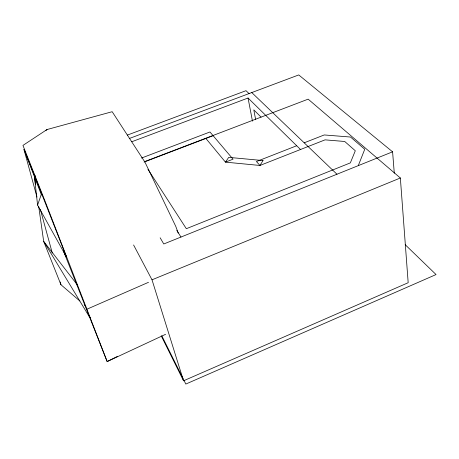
<?xml version="1.0" encoding="UTF-8"?>
<svg xmlns="http://www.w3.org/2000/svg" width="459" height="459" viewBox="0 0 459 459"><rect width="100%" height="100%" fill="white"/><g stroke="black" fill="none" stroke-linecap="round" stroke-linejoin="round"><path stroke-width="0.69" d="M63.411 250.861L64.713 254.177L66.452 256.931L35.136 177.14L35.481 175.763M66.452 256.931L37.581 205.11L41.264 194.484L23.96 149.468L36.978 197.083M358.278 165.642L364.756 149.261L350.521 137.04L324.232 134.952L304.191 142.806M45.957 130.465L47.03 129.536L112.18 111.709L144.992 162.211L175.768 226.379L178.207 233.034M47.03 129.536L22.95 145.405L45.137 201.335L107.159 361.572L165.596 334.313M117.378 356.419L107.159 361.572L64.713 254.177M87.09 309.136L148.504 282.314M161.229 335.868L183.531 380.798L408.177 282.715L400.351 177.994L308.155 99.155L144.258 161.746M133.592 244.98L152.009 279.812L400.351 177.994M394.287 173.186L392.588 151.82L163.771 243.981L160.151 237.796M296.698 145.744L256.432 161.528L259.949 165.464L325.052 139.857L344.72 141.481L355.306 150.764L350.349 162.882L186.337 228.702L147.93 169.268M144.097 162.05L213.114 135.692M141.51 158.045L209.964 131.98L233.046 159.187L225.455 162.136L205.884 138.452M131.808 141.745L248.049 98.019L300.53 149.502M127.269 135.124L246.013 90.681L249.105 93.67M129.226 138.538L298.74 74.937L392.588 151.82M42.618 194.955L41.264 194.484L42.377 195.368M90.727 317.576L89.465 316.974L43.668 241.359L38.734 206.642M77.714 285.366L43.668 241.359L60.944 284.718L79.855 300.989M84.181 304.707L85.804 306.101M251.767 92.563L336.963 174.225M405.148 244.658L436.05 274.557L185.82 384.063L183.91 380.213M261.045 117.085L253.81 109.873L255.634 119.581M176.801 230.407L180.966 237.056M161.895 335.954L183.267 378.933M23.96 149.468L35.136 177.14M152.009 279.812L183.531 380.798M40.375 209.505L52.263 252.978M60.186 281.958L60.944 284.718M248.049 98.019L252.461 121.113M35.607 184.679L34.5 176.887L37.581 205.11M263.03 160.564L259.949 165.464L225.455 162.136L228.714 157.368L263.03 160.564"/></g></svg>
